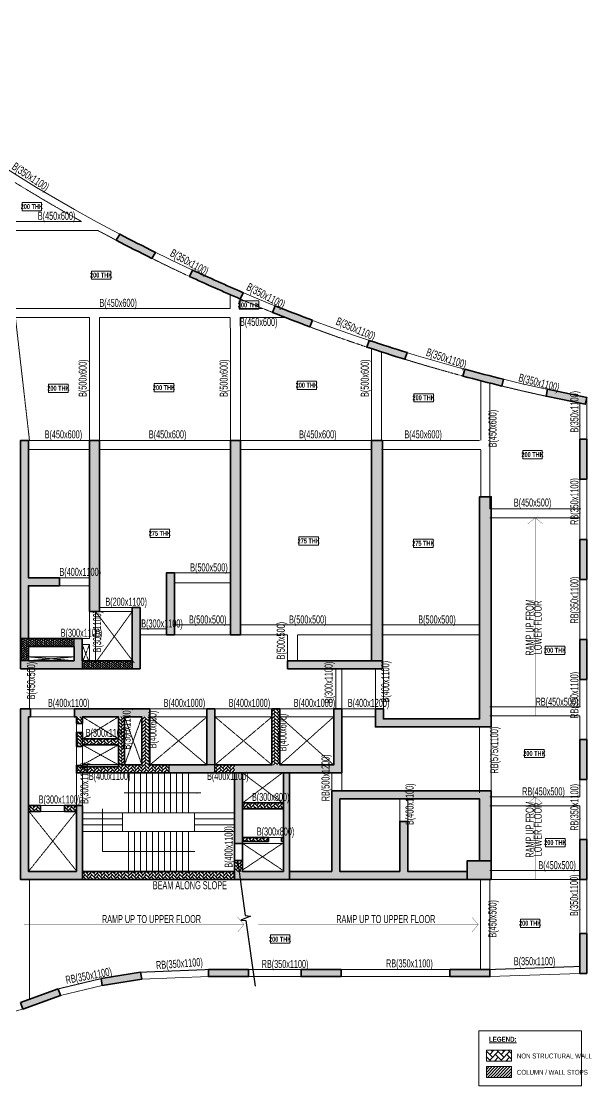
# Model space of a CAD drawing. Header units: millimetres. Extents: x 106 to 347755, y -33 to 65132.
# Drawn here: x 38710 to 66970, y 7114 to 60293 of the extents above; entities that cross this region are included whole.
import ezdxf

# ---------------------------------------------------------------- set-up
doc = ezdxf.new("R2010")
doc.units = ezdxf.units.MM
doc.linetypes.add('HIDDEN', pattern=[0.375, 0.25, -0.125])
for name, color, linetype, lineweight in [('A-ANNO-DIMS', 8, 'Continuous', 15), ('A-DETL-MISC', 35, 'Continuous', 15), ('A-FLOR-IDEN', 11, 'Continuous', 9), ('A-HIDD-ABVE', 8, 'HIDDEN', 20), ('G-ANNO-TEXT', 231, 'Continuous', 9), ('S-BEAM', 7, 'Continuous', 18), ('S-BEAM-IDEN', 2, 'Continuous', 9), ('S-COL HATCH', 9, 'Continuous', 0), ('S-COLS', 5, 'Continuous', 35)]:
    doc.layers.add(name, color=color, linetype=linetype, lineweight=lineweight)
doc.layers.add('changes', color=7, linetype='Continuous')
doc.layers.add('SUNK SLAB', color=8, linetype='Continuous')
doc.styles.add('Dim.s & Anno.(Misc.)', font='ARIALN.TTF')
doc.styles.add('Swis721 LtCn BT', font='swisscl.ttf', dxfattribs={"width": 0.9, "height": 233.355162})
doc.styles.add('Swis721 LtCn BT_2', font='swisscl.ttf', dxfattribs={"height": 244.992296})
doc.styles.add('Swis721 LtCn BT_B', font='', dxfattribs={"width": 0.9, "height": 246.918336})
doc.styles.get('Swis721 LtCn BT_B').set_extended_font_data('Swis721 LtCn BT', bold=True)
doc.dimstyles.new('A-GFC-100', dxfattribs={"dimscale": 100, "dimtxt": 1.75, "dimasz": 1.5, "dimexe": 1.5, "dimexo": 0, "dimgap": 1, "dimtad": 1, "dimdsep": 46, "dimtxsty": 'Dim.s & Anno.(Misc.)', "dimblk": 'ARCHTICK', "dimcen": 0, "dimdle": 1.5, "dimclrd": 256, "dimclre": 8, "dimclrt": 6, "dimazin": 2, "dimtfac": 1, "dimtix": 1, "dimtmove": 2, "dimatfit": 3, "dimfxl": 1, "dimtolj": 1, "dimlwd": -1, "dimlwe": 9, "dimarcsym": 0})
pattern_1 = [(45, (-31794446.85, 20735559.75), (0, 169.7056275), [360, -120]), (135, (-31794362, 20735644.6), (1e-14, 169.7056275), [360, -120])]

# ---------------------------------------------------------------- blocks, each defined once
blk = doc.blocks.new('*U10')
blk.add_lwpolyline([(-28.23, 0), (-1.25, 0), (-0.62, 2.5), (0.62, -2.5), (1.25, 0), (34.3, 0)])
blk = doc.blocks.new('_ARCHTICK')
at = {"color": 0, "linetype": 'ByBlock', "const_width": 0.15}
blk.add_lwpolyline([(-0.5, -0.5), (0.5, 0.5)], dxfattribs=at)
blk = doc.blocks.new('A$Cb7cd9481')
at = {"layer": 'S-COL HATCH', "transparency": 33554687}
h = blk.add_hatch(color=256, dxfattribs=at)
h.dxf.hatch_style = 1
h.paths.add_polyline_path([(28420, 25306), (28602, 25607, -0.00603), (26815, 26517), (26634, 26217, 0.006005)])
h = blk.add_hatch(color=256, dxfattribs=at)
h.dxf.hatch_style = 1
h.paths.add_polyline_path([(30445, 24722), (30297, 24405, 0.004309), (32837, 23274), (32985, 23591, -0.004327)])
h = blk.add_hatch(color=256, dxfattribs=at)
h.dxf.hatch_style = 1
h.paths.add_polyline_path([(36311, 21885), (36443, 22213, -0.006015), (34578, 22935), (34446, 22609, 0.00603)])
h = blk.add_hatch(color=256, dxfattribs=at)
h.dxf.hatch_style = 1
h.paths.add_polyline_path([(41071, 20263), (41183, 20599, -0.006015), (39279, 21210), (39167, 20874, 0.00603)])
h = blk.add_hatch(color=256, dxfattribs=at)
h.dxf.hatch_style = 1
h.paths.add_polyline_path([(45907, 18929), (46003, 19269, -0.006016), (44065, 19767), (43970, 19427, 0.006031)])
h = blk.add_hatch(color=256, dxfattribs=at)
h.dxf.hatch_style = 1
h.paths.add_polyline_path([(48195, 18764), (48125, 18421), (50085, 18021), (50155, 18363)])
h = blk.add_hatch(color=256, dxfattribs=at)
h.dxf.hatch_style = 1
h.paths.add_polyline_path([(50155, 16269), (49805, 16269), (49805, 14269), (50155, 14269)])
h = blk.add_hatch(color=256, dxfattribs=at)
h.dxf.hatch_style = 1
h.paths.add_polyline_path([(49805, 9269), (50155, 9269), (50155, 11269), (49805, 11269)])
h = blk.add_hatch(color=256, dxfattribs=at)
h.dxf.hatch_style = 1
h.paths.add_polyline_path([(50155, 6269), (49805, 6269), (49805, 4269), (50155, 4269)])
h = blk.add_hatch(color=256, dxfattribs=at)
h.dxf.hatch_style = 1
h.paths.add_polyline_path([(50155, 1269), (49805, 1269), (49805, -731), (50155, -731)])
h = blk.add_hatch(color=256, dxfattribs=at)
h.dxf.hatch_style = 1
h.paths.add_polyline_path([(49805, -5724), (50155, -5724), (50155, -3724), (49805, -3724)])
h = blk.add_hatch(color=256, dxfattribs=at)
h.dxf.hatch_style = 1
h.paths.add_polyline_path([(49805, -10421), (50155, -10421), (50155, -8421), (49805, -8421)])
h = blk.add_hatch(color=256, dxfattribs=at)
h.dxf.hatch_style = 1
h.paths.add_polyline_path([(25886, -10678), (25942, -11024), (27916, -10706), (27860, -10360)])
h = blk.add_hatch(color=256, dxfattribs=at)
h.dxf.hatch_style = 1
h.paths.add_polyline_path([(31255, -10224), (31255, -10574), (33255, -10574), (33255, -10224)])
h = blk.add_hatch(color=256, dxfattribs=at)
h.dxf.hatch_style = 1
h.paths.add_polyline_path([(35880, -10224), (35880, -10574), (37880, -10574), (37880, -10224)])
h = blk.add_hatch(color=256, dxfattribs=at)
h.dxf.hatch_style = 1
h.paths.add_polyline_path([(43315, -10224), (43315, -10574), (45315, -10574), (45315, -10224)])
h = blk.add_hatch(color=256, dxfattribs=at)
h.dxf.hatch_style = 1
h.paths.add_polyline_path([(23855, -11522), (23735, -11193), (21855, -11874), (21974, -12203)])
at = {"layer": 'S-COLS', "elevation": 0}
for points in [[(26634, 26217, 0.006005), (28420, 25306), (28602, 25607, -0.00603), (26815, 26517), (26634, 26217)], [(30297, 24405), (30445, 24722, 0.004327), (32985, 23591), (32837, 23274, -0.004309), (30297, 24405)], [(36443, 22213, -0.006015), (34578, 22935), (34446, 22609, 0.00603), (36311, 21885), (36443, 22213)], [(39167, 20874, 0.00603), (41071, 20263), (41183, 20599, -0.006015), (39279, 21210), (39167, 20874)], [(46003, 19269, -0.006016), (44065, 19767), (43970, 19427, 0.006031), (45907, 18929), (46003, 19269)]]:
    blk.add_lwpolyline(points, format="xyb", dxfattribs=at)
for points in [[(48195, 18764), (50155, 18363), (50085, 18021), (48125, 18421), (48195, 18764)], [(25886, -10678), (25942, -11024), (27916, -10706), (27860, -10360), (25886, -10678)], [(21855, -11874), (21974, -12203), (23855, -11522), (23735, -11193), (21855, -11874)]]:
    blk.add_lwpolyline(points, dxfattribs=at)
for points in [[(49805, 16269), (50155, 16269), (50155, 14269), (49805, 14269)], [(49805, 11269), (50155, 11269), (50155, 9269), (49805, 9269)], [(49805, 6269), (50155, 6269), (50155, 4269), (49805, 4269)], [(49805, 1269), (50155, 1269), (50155, -731), (49805, -731)], [(49805, -3724), (50155, -3724), (50155, -5724), (49805, -5724)], [(49805, -8421), (50155, -8421), (50155, -10421), (49805, -10421)], [(31255, -10224), (33255, -10224), (33255, -10574), (31255, -10574)], [(35880, -10224), (37880, -10224), (37880, -10574), (35880, -10574)], [(43315, -10224), (45315, -10224), (45315, -10574), (43315, -10574)]]:
    blk.add_lwpolyline(points, close=True, dxfattribs=at)
blk = doc.blocks.new('A$C0921b736')
at = {"layer": 'S-COL HATCH', "transparency": 33554687}
h = blk.add_hatch(color=256, dxfattribs=at)
h.dxf.hatch_style = 1
h.paths.add_polyline_path([(29725, 12785), (30125, 12785), (30125, 15425), (31675, 15425), (31675, 15825), (30125, 15825), (30125, 22675), (29725, 22675)])
h = blk.add_hatch(color=256, dxfattribs=at)
h.dxf.hatch_style = 1
h.paths.add_polyline_path([(33675, 14135), (33175, 14135), (33175, 22675), (33675, 22675)])
h = blk.add_hatch(color=256, dxfattribs=at)
h.dxf.hatch_style = 1
h.paths.add_polyline_path([(40725, 12975), (40225, 12975), (40225, 22675), (40725, 22675)])
h = blk.add_hatch(color=256, dxfattribs=at)
h.dxf.hatch_style = 1
h.paths.add_polyline_path([(43075, 11675), (43075, 11275), (47825, 11275), (47825, 11675)])
h.paths.add_polyline_path([(47825, 22675), (47275, 22675), (47275, 11675), (47825, 11675)])
h = blk.add_hatch(color=256, dxfattribs=at)
h.dxf.hatch_style = 1
h.paths.add_polyline_path([(53250, 8375), (53250, 19875), (52675, 19875), (52675, 8775), (47865, 8775), (47865, 9275), (47465, 9275), (47465, 8375)])
h = blk.add_hatch(color=256, dxfattribs=at)
h.dxf.hatch_style = 1
h.paths.add_polyline_path([(37425, 16075), (37025, 16075), (37025, 12975), (37425, 12975)])
h = blk.add_hatch(color=256, dxfattribs=at)
h.dxf.hatch_style = 1
h.paths.add_polyline_path([(35305, 11675), (35305, 11275), (35705, 11275), (35705, 14335), (35305, 14335)])
h = blk.add_hatch(color=256, dxfattribs=at)
h.dxf.hatch_style = 1
h.paths.add_polyline_path([(32805, 11275), (32805, 11675), (32805, 12785), (32405, 12785), (32405, 12385), (32405, 11675), (30125, 11675), (29725, 11675), (29725, 11275)])
at = {"layer": 'S-COL HATCH'}
h = blk.add_hatch(dxfattribs=at)
h.set_pattern_fill('AR-HBONE', color=256, scale=20)
h.set_pattern_definition([(45, (-31794446.854, 20735559.75), (0, 113.13708499), [240, -80]), (135, (-31794390.286, 20735616.32), (9e-15, 113.13708499), [240, -80])])
h.paths.add_polyline_path([(30125, 12385), (30125, 11692), (30125, 11692), (30125, 11675), (29725, 11675), (29725, 12785), (32405, 12785), (32405, 12485), (32405, 12385)])
h = blk.add_hatch(dxfattribs=at)
h.set_pattern_fill('AR-HBONE', color=256, scale=20)
h.set_pattern_definition([(45, (-31966103.18, 21022167.41), (0, 113.13708499), [240, -80]), (135, (-31966046.61, 21022223.98), (9e-15, 113.13708499), [240, -80])])
h.paths.add_polyline_path([(35305, 11275), (35305, 11675), (32805, 11675), (32805, 11275)])
at = {"layer": 'S-COL HATCH', "transparency": 33554687}
h = blk.add_hatch(color=256, dxfattribs=at)
h.dxf.hatch_style = 1
h.paths.add_polyline_path([(32525, 4450), (32825, 4450), (32825, 1150), (32825, 750), (30125, 750), (29725, 750), (29725, 1150), (29725, 1150), (29725, 9275), (30225, 9275), (30225, 8875), (30125, 8875), (30125, 1150), (30125, 1150), (32525, 1150), (32525, 1150)])
h = blk.add_hatch(color=256, dxfattribs=at)
h.dxf.hatch_style = 1
h.paths.add_polyline_path([(36195, 9275), (32425, 9275), (32425, 8875), (36195, 8875)])
h = blk.add_hatch(color=256, dxfattribs=at)
h.dxf.hatch_style = 1
h.paths.add_polyline_path([(39445, 9275), (39045, 9275), (39045, 6475), (39445, 6475)])
h = blk.add_hatch(color=256, dxfattribs=at)
h.dxf.hatch_style = 1
h.paths.add_polyline_path([(40425, 6075), (40425, 6475), (45379, 6475), (45379, 9275), (45779, 9275), (45779, 6075)])
at = {"layer": 'S-COL HATCH'}
h = blk.add_hatch(dxfattribs=at)
h.set_pattern_fill('AR-HBONE', color=256, scale=30)
h.set_pattern_definition(pattern_1)
h.paths.add_polyline_path([(42695, 6475), (42295, 6475), (42295, 9275), (42695, 9275)])
h = blk.add_hatch(dxfattribs=at)
h.set_pattern_fill('AR-HBONE', color=256, scale=30)
h.set_pattern_definition(pattern_1)
h.paths.add_polyline_path([(34925, 8875), (34625, 8875), (34625, 7775), (32825, 7775), (32825, 8100), (32525, 8100), (32525, 7398), (32825, 7398), (32825, 7475), (34625, 7475), (34625, 6375), (32825, 6375), (32825, 6453), (32525, 6453), (32525, 6075), (37145, 6075), (37145, 6475), (34925, 6475)])
h = blk.add_hatch(dxfattribs=at)
h.set_pattern_fill('AR-HBONE', color=256, scale=30)
h.set_pattern_definition(pattern_1)
h.paths.add_polyline_path([(32825, 8875), (32525, 8875), (32525, 8550), (32825, 8550)])
h = blk.add_hatch(dxfattribs=at)
h.set_pattern_fill('AR-HBONE', color=256, scale=30)
h.set_pattern_definition(pattern_1)
h.paths.add_polyline_path([(36195, 6475), (35795, 6475), (35795, 8875), (36195, 8875)])
at = {"layer": 'S-COL HATCH', "transparency": 33554687}
h = blk.add_hatch(color=256, dxfattribs=at)
h.dxf.hatch_style = 1
h.paths.add_polyline_path([(39445, 6475), (37145, 6475), (37145, 6075), (39445, 6075)])
at = {"layer": 'S-COL HATCH'}
h = blk.add_hatch(dxfattribs=at)
h.set_pattern_fill('AR-HBONE', color=256, scale=30)
h.set_pattern_definition(pattern_1)
h.paths.add_polyline_path([(39445, 6475), (40425, 6475), (40425, 6075), (39445, 6075)])
at = {"layer": 'S-COL HATCH', "transparency": 33554687}
h = blk.add_hatch(color=256, dxfattribs=at)
h.dxf.hatch_style = 1
h.paths.add_polyline_path([(40425, 6075), (40825, 6075), (40825, 6075), (40825, 4575), (40825, 4575), (40825, 4275), (40825, 2550), (40425, 2550)])
h = blk.add_hatch(color=256, dxfattribs=at)
h.dxf.hatch_style = 1
h.paths.add_polyline_path([(42865, 6075), (43165, 6075), (43165, 750), (42865, 750), (40425, 750), (40425, 1150), (42865, 1150), (42865, 2850), (42865, 2850), (42865, 2850)])
h = blk.add_hatch(color=256, dxfattribs=at)
h.dxf.hatch_style = 1
h.paths.add_polyline_path([(52675, 4775), (52675, 1675), (53250, 1675), (53250, 5175), (45279, 5175), (45279, 1150), (43165, 1150), (43165, 750), (52050, 750), (52050, 1150), (49079, 1150), (49079, 3648), (48679, 3648), (48679, 1150), (45679, 1150), (45679, 4775)])
at = {"layer": 'S-COL HATCH'}
h = blk.add_hatch(dxfattribs=at)
h.set_pattern_fill('AR-HBONE', color=256, scale=30)
h.set_pattern_definition([(45, (-31794446.85, 20683630.75), (0, 169.7056275), [360, -120]), (135, (-31794362, 20683715.6), (1e-14, 169.7056275), [360, -120])])
h.paths.add_polyline_path([(32525, 4150), (32525, 4450), (31925, 4450), (31925, 4150)])
h.paths.add_polyline_path([(30725, 4150), (30725, 4450), (30125, 4450), (30125, 4150)])
h = blk.add_hatch(dxfattribs=at)
h.set_pattern_fill('AR-HBONE', color=256, scale=30)
h.set_pattern_definition(pattern_1)
h.paths.add_polyline_path([(40825, 4275), (42865, 4275), (42865, 4575), (40825, 4575)])
h = blk.add_hatch(dxfattribs=at)
h.set_pattern_fill('AR-HBONE', color=256, scale=30)
h.set_pattern_definition(pattern_1)
h.paths.add_polyline_path([(42115, 2850), (42115, 2650), (40825, 2650), (40825, 2850)])
h = blk.add_hatch(dxfattribs=at)
h.set_pattern_fill('AR-HBONE', color=256, scale=30)
h.set_pattern_definition(pattern_1)
h.paths.add_polyline_path([(42765, 2850), (42865, 2850), (42865, 2650), (42765, 2650)])
h = blk.add_hatch(dxfattribs=at)
h.set_pattern_fill('AR-HBONE', color=256, scale=30)
h.set_pattern_definition(pattern_1)
h.paths.add_polyline_path([(40425, 1700), (40825, 1700), (40825, 1150), (40425, 1150)])
at = {"layer": 'S-COL HATCH', "transparency": 33554687}
h = blk.add_hatch(color=256, dxfattribs=at)
h.dxf.hatch_style = 1
h.paths.add_polyline_path([(53250, 1675), (53250, 750), (52050, 750), (52050, 1675)])
at = {"layer": 'S-COL HATCH'}
h = blk.add_hatch(dxfattribs=at)
h.set_pattern_fill('AR-HBONE', color=256, scale=30)
h.set_pattern_definition(pattern_1)
h.paths.add_polyline_path([(40425, 1150), (32825, 1150), (32825, 750), (40425, 750)])
at = {"layer": 'changes'}
for p, q in [((30125, 12785), (29725, 12785)), ((32405, 12385), (32405, 12785)), ((30125, 11675), (29725, 11675)), ((32805, 11675), (32805, 11275)), ((35305, 11675), (35305, 11275))]:
    blk.add_line(p, q, dxfattribs=at)
blk.add_lwpolyline([(39445, 6475), (37145, 6475), (37145, 6075), (39445, 6075)], close=True, dxfattribs=at)
at = {"layer": 'S-COLS'}
for p, q in [((32525, 4450), (32525, 1150)), ((32825, 4450), (32825, 1150)), ((40825, 2550), (40425, 2550)), ((40825, 1700), (40425, 1700)), ((32825, 1150), (32825, 750))]:
    blk.add_line(p, q, dxfattribs=at)
for points in [[(29725, 11275), (29725, 22675), (30125, 22675), (30125, 15825), (31675, 15825), (31675, 15425), (30125, 15425), (30125, 12785), (32805, 12785), (32805, 11675), (35305, 11675), (35305, 14335), (35705, 14335), (35705, 11275), (29725, 11275)], [(47825, 11675), (47825, 22675), (47275, 22675), (47275, 11675), (47825, 11675)], [(29725, 1150), (29725, 9275), (30225, 9275), (30225, 8875), (30125, 8875), (30125, 1150), (32525, 1150)], [(36195, 9275), (32425, 9275), (32425, 8875), (32525, 8875), (32525, 8550), (32825, 8550), (32825, 8875), (33725, 8875), (34625, 8875), (34625, 7775), (32825, 7775), (32825, 8100), (32525, 8100), (32525, 7398), (32825, 7398), (32825, 7475), (34625, 7475), (34625, 6375), (33725, 6375), (32825, 6375), (32825, 6453), (32525, 6453), (32525, 6075), (34625, 6075), (34625, 6075), (45779, 6075), (45779, 9275), (45379, 9275), (45379, 6475), (42695, 6475), (42695, 9275)], [(39045, 9275), (39045, 6475), (36195, 6475), (36195, 9275)], [(39445, 9275), (39045, 9275)], [(42295, 9275), (42295, 6475), (39445, 6475), (39445, 9275)], [(42695, 9275), (42295, 9275)], [(40825, 750), (40425, 750), (40425, 6075)], [(40825, 6075), (40825, 1150)], [(43165, 6075), (43165, 750), (42865, 750)], [(42865, 1150), (42865, 6075)], [(43165, 1150), (45279, 1150), (45279, 5175), (53250, 5175)], [(53250, 5175), (53250, 1675), (52675, 1675), (52675, 4775), (45679, 4775), (45679, 1150), (48679, 1150), (48679, 3648), (49079, 3648), (49079, 1150), (52050, 1150), (52050, 750), (43165, 750)], [(30125, 4150), (30725, 4150), (30725, 4450), (30125, 4450)], [(32525, 4150), (31925, 4150), (31925, 4450), (32825, 4450)], [(40825, 2850), (42115, 2850)], [(42115, 2850), (42115, 2650)], [(42765, 2650), (42765, 2850)], [(42765, 2850), (42865, 2850)], [(42115, 2650), (40825, 2650)], [(42865, 2650), (42765, 2650)], [(30125, 750), (30125, 750), (29725, 750), (29725, 1150)], [(32825, 1150), (40425, 1150), (40425, 750), (30125, 750)], [(40825, 1150), (42865, 1150)], [(42865, 750), (40825, 750)]]:
    blk.add_lwpolyline(points, dxfattribs=at)
for points in [[(33675, 14135), (33175, 14135), (33175, 22675), (33675, 22675)], [(53250, 8375), (47465, 8375), (47465, 9275), (47865, 9275), (47865, 8775), (52675, 8775), (52675, 19875), (53250, 19875)], [(30125, 12385), (32405, 12385), (32405, 11675), (30125, 11675)], [(35795, 6475), (34925, 6475), (34925, 8875), (35795, 8875)], [(40825, 4575), (42865, 4575), (42865, 4275), (40825, 4275)]]:
    blk.add_lwpolyline(points, close=True, dxfattribs=at)
at = {"layer": 'S-COLS', "elevation": 0}
for points in [[(40725, 12975), (40225, 12975), (40225, 22675), (40725, 22675)], [(37425, 16075), (37025, 16075), (37025, 12975), (37425, 12975)], [(43075, 11675), (47825, 11675), (47825, 11275), (43075, 11275)], [(53250, 750), (52050, 750), (52050, 1675), (53250, 1675)]]:
    blk.add_lwpolyline(points, close=True, dxfattribs=at)
blk = doc.blocks.new('A$C40398dd4')
at = {"layer": 'A-ANNO-DIMS', "ltscale": 500, "elevation": 0}
blk.add_lwpolyline([(5810, 1000), (6600, 1000), (6600, 1565)], dxfattribs=at)
at = {"layer": 'A-DETL-MISC'}
for p, q in [((2300, 4925), (2300, 2925)), ((2600, 4925), (2600, 2925)), ((2900, 4925), (2900, 2925)), ((3200, 4925), (3200, 2925)), ((3500, 4925), (3500, 2925)), ((3800, 4925), (3800, 2925)), ((4100, 4925), (4100, 2925)), ((4400, 4925), (4400, 2925)), ((4700, 4925), (4700, 2925)), ((5000, 4925), (5000, 2925)), ((5300, 4925), (5300, 2925)), ((2300, 0), (2300, 2000)), ((2600, 0), (2600, 2000)), ((2900, 0), (2900, 2000)), ((3200, 0), (3200, 2000)), ((3500, 0), (3500, 2000)), ((3800, 0), (3800, 2000)), ((4100, 0), (4100, 2000)), ((4400, 0), (4400, 2000)), ((4700, 0), (4700, 2000)), ((5000, 0), (5000, 2000)), ((5300, 0), (5300, 2000))]:
    blk.add_line(p, q, dxfattribs=at)
for points in [[(2000, 2925), (0, 2925)], [(5600, 2925), (7600, 2925)], [(2000, 2625), (0, 2625)], [(2000, 2325), (0, 2325)], [(5600, 2625), (7600, 2625)], [(5600, 2325), (7600, 2325)]]:
    blk.add_lwpolyline(points, dxfattribs=at)
blk.add_lwpolyline([(5600, 2925), (5600, 2000), (2000, 2000), (2000, 2925)], close=True, dxfattribs=at)
at = {"layer": 'A-DETL-MISC', "elevation": 0}
for points in [[(2000, 2000), (0, 2000)], [(5600, 2000), (7600, 2000)]]:
    blk.add_lwpolyline(points, dxfattribs=at)
at = {"layer": 'A-ANNO-DIMS', "ltscale": 500}
for points in [[(1688, 3925), (5510, 3925)], [(6600, 1565), (6600, 3126)], [(1988, 1000), (5810, 1000)]]:
    blk.add_leader(points, dimstyle='A-GFC-100', override={"dimasz": 2, "dimtad": 0, "dimfxl": 0.18, "dimarcsym": 1}, dxfattribs=at)

msp = doc.modelspace()

# ---------------------------------------------------------------- hatches: boundary and pattern name
at = {"layer": 'SUNK SLAB'}
h = msp.add_hatch(dxfattribs=at)
h.set_pattern_fill('AR-HBONE', color=8, scale=50, style=0)
h.set_pattern_definition([(45, (-31296646.4, 20972410.46), (0, 282.8427125), [600, -200]), (135, (-31296504.97, 20972551.88), (2e-14, 282.8427125), [600, -200])])
h.paths.add_polyline_path([(63203.8, 8881.9), (63203.8, 8340.6), (61954.2, 8340.6), (61954.2, 8881.9)], flags=0)
h = msp.add_hatch(dxfattribs=at)
h.set_pattern_fill('ANSI31', color=8, scale=850, style=0)
h.set_pattern_definition([(45, (-31296646.39, 20973078.96), (-75.1300955, 75.1300955), [])])
h.paths.add_polyline_path([(63203.8, 8065.5), (63203.8, 7524.3), (61954.2, 7524.3), (61954.2, 8065.5)], flags=0)

# ---------------------------------------------------------------- linework, layer by layer
at = {"layer": 'A-FLOR-IDEN', "color": 8, "elevation": 0, "flags": 128}
for points in [[(39727.3, 51238.6), (39727.3, 50826.8), (38749.8, 50826.8), (38749.8, 51238.6)], [(39727.3, 51238.6), (39727.3, 50826.8), (38749.8, 50826.8), (38749.8, 51238.6)], [(50577.7, 46321.1), (50577.7, 45909.2), (49600.2, 45909.2), (49600.2, 46321.1)], [(50577.7, 46321.1), (50577.7, 45909.2), (49600.2, 45909.2), (49600.2, 46321.1)], [(53565.7, 34531.9), (53565.7, 34120.1), (52588.2, 34120.1), (52588.2, 34531.9)], [(65875.4, 29073.5), (65875.4, 28661.7), (64897.9, 28661.7), (64897.9, 29073.5)], [(64844.9, 23918.6), (64844.9, 23506.8), (63867.4, 23506.8), (63867.4, 23918.6)], [(65887.9, 19466.6), (65887.9, 19054.8), (64910.4, 19054.8), (64910.4, 19466.6)], [(64632.1, 15436.2), (64632.1, 15024.4), (63654.6, 15024.4), (63654.6, 15436.2)], [(52135.2, 14654.6), (52135.2, 14242.8), (51157.7, 14242.8), (51157.7, 14654.6)]]:
    msp.add_lwpolyline(points, close=True, dxfattribs=at)
at = {"layer": 'A-FLOR-IDEN', "color": 8, "flags": 128}
for points in [[(43189.3, 47815.1), (43189.3, 47403.3), (42211.8, 47403.3), (42211.8, 47815.1)], [(43189.3, 47815.1), (43189.3, 47403.3), (42211.8, 47403.3), (42211.8, 47815.1)], [(41055.8, 42163.6), (41055.8, 41751.8), (40078.3, 41751.8), (40078.3, 42163.6)], [(41055.8, 42163.6), (41055.8, 41751.8), (40078.3, 41751.8), (40078.3, 42163.6)], [(46331.8, 42194.6), (46331.8, 41782.8), (45354.3, 41782.8), (45354.3, 42194.6)], [(46331.8, 42194.6), (46331.8, 41782.8), (45354.3, 41782.8), (45354.3, 42194.6)], [(53469.3, 42316.1), (53469.3, 41904.3), (52491.8, 41904.3), (52491.8, 42316.1)], [(53469.3, 42316.1), (53469.3, 41904.3), (52491.8, 41904.3), (52491.8, 42316.1)], [(59308.3, 41687.6), (59308.3, 41275.8), (58330.8, 41275.8), (58330.8, 41687.6)], [(59308.3, 41687.6), (59308.3, 41275.8), (58330.8, 41275.8), (58330.8, 41687.6)], [(64751.3, 38845.1), (64751.3, 38433.3), (63773.8, 38433.3), (63773.8, 38845.1)], [(64751.3, 38845.1), (64751.3, 38433.3), (63773.8, 38433.3), (63773.8, 38845.1)], [(46124.7, 34911.3), (46124.7, 34499.5), (45147.2, 34499.5), (45147.2, 34911.3)], [(59293.9, 34414.9), (59293.9, 34003.1), (58316.4, 34003.1), (58316.4, 34414.9)]]:
    msp.add_lwpolyline(points, close=True, dxfattribs=at)
at = {"layer": 'A-HIDD-ABVE', "linetype": 'HIDDEN'}
for p, q in [((44249.3, 30802.3), (42419.3, 28242.3)), ((44349.3, 28242.3), (42419.3, 30802.3)), ((42119.3, 29152.3), (41749.3, 28242.3)), ((42119.3, 28242.3), (41749.3, 29152.3)), ((41349.3, 28542.5), (39069.3, 28342.3)), ((41349.3, 28342.3), (39069.3, 28542.5)), ((43569.3, 25542.3), (41769.3, 24442.3)), ((43569.3, 24442.3), (41769.3, 25542.3)), ((44739.3, 25542.3), (43869.3, 23142.3)), ((44739.3, 23142.3), (43869.3, 25542.3)), ((47989.3, 25542.3), (45139.3, 23142.3)), ((47989.3, 23142.3), (45159.3, 25542.3)), ((51239.3, 25542.3), (48389.3, 23142.3)), ((51239.3, 23142.3), (48389.3, 25542.3)), ((54323.7, 25542.3), (51639.3, 23142.3)), ((54323.7, 23142.3), (51639.3, 25542.3)), ((43569.3, 23142.3), (41769.3, 24142.3)), ((43569.3, 24142.3), (41769.3, 23142.3)), ((49769.3, 22742.3), (51759.3, 21242.3)), ((49769.3, 21242.3), (51759.3, 22742.3)), ((41469.3, 20817.1), (39069.3, 17817.1)), ((39093.4, 20817.1), (41493.4, 17817.1)), ((49769.3, 19217.1), (51759.3, 17891.9)), ((49769.3, 17891.9), (51759.3, 19217.1))]:
    msp.add_line(p, q, dxfattribs=at)
at = {"layer": 'changes'}
msp.add_line((43869.3, 23142.3), (41769.3, 23142.3), dxfattribs=at)
at = {"layer": 'G-ANNO-TEXT', "color": 7, "elevation": 0}
for points in [[(61585.6, 9854.1), (66704.3, 9854.1), (66704.3, 7113.9), (61585.6, 7113.9)], [(63203.8, 8881.9), (63203.8, 8340.6), (61954.2, 8340.6), (61954.2, 8881.9)], [(63203.8, 8065.5), (63203.8, 7524.3), (61954.2, 7524.3), (61954.2, 8065.5)]]:
    msp.add_lwpolyline(points, close=True, dxfattribs=at)
at = {"layer": 'S-BEAM', "linetype": 'HIDDEN'}
for p, q in [((38390.2, 50292.3), (41720.8, 50292.3)), ((38390.2, 49842.3), (42542.1, 49842.3)), ((49156, 45942.3, 0), (49154.7, 46629.9, 0)), ((49656, 45942.3, 0), (49655.1, 46415, 0)), ((38390.2, 45942.3), (49156, 45942.3)), ((49656, 45942.3), (50788.7, 45942.3)), ((39117.7, 39370.7), (38416.8, 45493.5, 0)), ((42111.7, 45492.3), (38416.9, 45492.3)), ((42119.3, 39342.3), (42111.7, 45492.3)), ((42611.9, 45492.3), (49156.9, 45492.3)), ((42619.3, 39342.3), (42611.9, 45492.3)), ((49169.3, 39342.3, 0), (49156.9, 45492.3, 0)), ((49656.9, 45492.3), (51913.2, 45492.3)), ((49669.3, 39342.3, 0), (49656.9, 45492.3, 0)), ((56219.3, 39342.3), (56210.1, 43940.7)), ((56719.3, 39342.3), (56710.4, 43776.8)), ((61669.4, 39342.3), (61669.4, 42335.7)), ((62119.4, 35942.3), (62119.4, 42221.1)), ((42119.3, 39342.3), (39069.3, 39342.3)), ((42119.3, 38892.3), (39069.3, 38892.3)), ((42619.3, 39342.3), (49169.3, 39342.3, 0)), ((42619.3, 38892.3), (49169.3, 38892.3)), ((56219.3, 39342.3), (49669.3, 39342.3, 0)), ((56219.3, 38892.3), (49669.3, 38892.3)), ((61619.3, 39342.3), (56719.3, 39342.3)), ((61669.4, 38892.3), (56719.3, 38892.3)), ((61669.4, 36542.3), (61669.4, 38892.3)), ((66673.7, 35942.3), (62119.4, 35942.3)), ((40619.3, 32492.3), (42119.3, 32492.3)), ((46369.3, 32742.3, 0), (49169.3, 32742.3, 0)), ((40619.3, 32092.3), (42119.3, 32092.3)), ((46369.3, 32242.3, 0), (49169.3, 32242.3, 0)), ((44249.3, 31002.3), (42619.3, 31002.3)), ((42119.3, 30802.3), (42119.3, 29452.3)), ((45969.3, 29942.3), (44649.3, 29942.3)), ((49169.3, 30142.3, 0), (46319.3, 30142.3, 0)), ((56219.3, 30142.3), (49669.3, 30142.3)), ((56719.3, 30142.3), (61619.3, 30142.3)), ((42119.3, 29452.3), (41749.3, 29452.3)), ((45969.3, 29642.3), (44649.3, 29642.3)), ((52019.3, 29642.3), (46369.3, 29642.3)), ((52019.3, 28342.3, 0), (52019.3, 29642.3, 0)), ((56219.3, 29642.3), (52519.3, 29642.3)), ((52519.3, 28342.3, 0), (52519.3, 29642.3, 0)), ((56719.3, 29642.3), (61619.3, 29642.3)), ((39119.3, 27942.3), (39119.3, 25942.3)), ((54423.7, 25942.3), (54423.7, 27942.3, 0)), ((54723.7, 25942.3), (54723.7, 27942.3, 0)), ((56419.3, 27942.3), (56419.3, 25942.3)), ((56819.3, 27942.3, 0), (56809.3, 25942.3)), ((41369.3, 25942.3), (39169.3, 25942.3)), ((41369.3, 25542.3), (39169.3, 25542.3)), ((41469.3, 23119.8), (41469.3, 25542.3)), ((47989.3, 25942.3), (45139.3, 25942.3)), ((51239.3, 25942.3), (48389.3, 25942.3)), ((54323.7, 25942.3), (51639.3, 25942.3)), ((56419.3, 25942.3), (54723.7, 25942.3)), ((56419.3, 25542.3), (54723.7, 25542.3)), ((62133.7, 25592.3), (66619.7, 25592.3)), ((61619.3, 21742.3), (61619.3, 25042.3)), ((41469.3, 21117.1), (41469.3, 22742.3)), ((41769.3, 21117.1), (41769.3, 22742.3)), ((54723.7, 22742.3), (54723.7, 21842.3)), ((57623.6, 20314.9), (57623.6, 21442.3)), ((58023.7, 20314.9), (58023.7, 21442.3)), ((62119.3, 21542.3), (66619.7, 21542.3)), ((40869.3, 21117.1), (39669.3, 21117.1)), ((51659.3, 19517.1), (51009.3, 19517.1)), ((39119.3, 17417.1), (39119.3, 11431)), ((61669.3, 17417.1), (61669.3, 12922.8)), ((62119.3, 17417.1), (66633.7, 17417.1)), ((62119.3, 17417.1), (62119.3, 12936.1)), ((44696.3, 12784.3, 0), (48062.7, 12918.1, 0)), ((50069.6, 12918.3, 0), (52694.7, 12918.3, 0)), ((60129.7, 12918.3, 0), (54694.7, 12918.3, 0)), ((62117.7, 12918.1), (66607.8, 13071.3, 0)), ((40588.2, 11960.5, 0), (42675.3, 12459, 0)), ((39119.3, 11058.8), (39119.3, 11054.2))]:
    msp.add_line(p, q, dxfattribs=at)
at = {"layer": 'S-BEAM'}
for p, q in [((66633.7, 35492.3), (62119.3, 35492.3)), ((42419.3, 30802.3), (42419.3, 28242.3)), ((44249.3, 30802.3), (42619.3, 30802.3)), ((42119.3, 29152.3), (41749.3, 29152.3)), ((42119.3, 29152.3), (42119.3, 28242.3)), ((41769.3, 23119.8), (41769.3, 25542.3)), ((47989.3, 25542.3), (45139.3, 25542.3)), ((51239.3, 25542.3), (48389.3, 25542.3)), ((54323.7, 25542.3), (51639.3, 25542.3)), ((62133.7, 26042.3), (66619.7, 26042.3)), ((62194.3, 21742.3), (62194.3, 25042.3)), ((54223.7, 22742.3), (54223.7, 21842.3)), ((40869.3, 20817.1), (39669.3, 20817.1)), ((62119.3, 21092.3), (66619.7, 21092.3)), ((51759.3, 19217.1), (49769.3, 19217.1)), ((62119.3, 17867.1), (66633.7, 17867.1)), ((44710.2, 12434.6, 0), (48076.6, 12568.4, 0)), ((50069.6, 12568.3, 0), (52694.7, 12568.3, 0)), ((60129.7, 12568.3, 0), (54694.7, 12568.3, 0)), ((62129.7, 12568.3), (66619.7, 12721.5, 0)), ((40669.5, 11620.1, 0), (42756.6, 12118.5, 0)), ((32561.6, 9320, 0), (38788.9, 10939.1, 0))]:
    msp.add_line(p, q, dxfattribs=at)
at = {"layer": 'S-BEAM', "ltscale": 250000, "elevation": 0}
msp.add_lwpolyline([(66969.7, 41505.7, -0.1044195), (34852.7, 54970.7, 0.059137), (26729.5, 60293.4, 0.059137)], format="xyb", dxfattribs=at)
at = {"layer": 'S-BEAM', "linetype": 'HIDDEN', "elevation": 0}
for points in [[(41720.8, 50292.3, -0.0114004), (38390.2, 52241.6)], [(49154.7, 46629.9, -0.0217249), (42542.1, 49842.3, -0.0217249)], [(56210.1, 43940.7, -0.0207042), (49655.1, 46415, -0.0207042)], [(61669.4, 42335.7, -0.0152572), (56710.4, 43776.8, -0.0152572)], [(66633.7, 41214, -0.0136644), (62119.4, 42221.1, -0.0136644)]]:
    msp.add_lwpolyline(points, format="xyb", dxfattribs=at)
at = {"layer": 'S-BEAM', "elevation": 0}
for points in [[(66969.7, 12721.4), (66969.7, 41505.7)], [(62133.7, 35492.3), (66633.7, 35492.3)]]:
    msp.add_lwpolyline(points, dxfattribs=at)
at = {"layer": 'S-BEAM', "linetype": 'HIDDEN', "elevation": 0}
for points in [[(66619.7, 26042.3), (66619.7, 41214)], [(66619.7, 21542.3), (66619.7, 25592.3)], [(66619.7, 12721.4), (66619.7, 21092.3)]]:
    msp.add_lwpolyline(points, dxfattribs=at)
at = {"layer": 'S-BEAM', "const_width": 12.5, "elevation": 0}
for points in [[(64773, 35175.9), (64398, 35492.3), (64023, 35175.9)], [(49522.1, 14787.8), (49838.5, 15162.8), (49522.1, 15537.8)], [(61231.8, 14787.8), (61548.1, 15162.8), (61231.8, 15537.8)], [(38844.6, 15167.1), (49837.2, 15167.1)], [(50554.3, 15167.1), (61546.8, 15167.1)]]:
    msp.add_lwpolyline(points, dxfattribs=at)
at = {"layer": 'S-BEAM', "const_width": 12.5}
for points in [[(64398, 35492.3), (64398, 25592.3)], [(64773, 21218.8), (64398, 21535.1), (64023, 21218.8)], [(64398, 21542.3), (64398, 17417.1)]]:
    msp.add_lwpolyline(points, dxfattribs=at)
at = {"layer": 'S-BEAM', "elevation": 0}
msp.add_lwpolyline([(39069.3, 28342.3), (41349.3, 28342.3), (41349.3, 28542.5), (39069.3, 28542.5)], close=True, dxfattribs=at)

# ---------------------------------------------------------------- block references
at = {"xscale": 100, "yscale": 100, "zscale": 100, "rotation": 277.960533334072}
msp.add_blockref('*U10', (49922.5, 15488, 0), dxfattribs=at)
at = {"layer": 'changes'}
msp.add_blockref('A$C0921b736', (8944.3, 16667.1), dxfattribs=at)
at = {"layer": 'S-BEAM'}
msp.add_blockref('A$Cb7cd9481', (16815, 23142.3), dxfattribs=at)
at = {"layer": 'S-BEAM-IDEN', "xscale": -1}
msp.add_blockref('A$C40398dd4', (49369.3, 17817.1), dxfattribs=at)

# ---------------------------------------------------------------- texts
at = {"layer": 'A-FLOR-IDEN', "color": 1, "char_height": 246.92, "width": 1155, "attachment_point": 2, "line_spacing_factor": 0.964267, "style": 'Swis721 LtCn BT_B'}
for s, insert in [('200 THK', (39238.5, 51160.6)), ('200 THK', (39238.5, 51160.6)), ('200 THK', (42700.5, 47737.1)), ('200 THK', (42700.5, 47737.1)), ('200 THK', (50088.9, 46243, 0)), ('200 THK', (50088.9, 46243, 0)), ('200 THK', (40567, 42085.6)), ('200 THK', (40567, 42085.6)), ('200 THK', (45843, 42116.6)), ('200 THK', (45843, 42116.6)), ('200 THK', (52980.5, 42238.1)), ('200 THK', (52980.5, 42238.1)), ('200 THK', (58819.5, 41609.6)), ('200 THK', (58819.5, 41609.6)), ('200 THK', (64262.5, 38767.1)), ('200 THK', (64262.5, 38767.1)), ('275 THK', (45636, 34833.3)), ('275 THK', (53076.9, 34453.9, 0)), ('275 THK', (58805.2, 34336.9)), ('200 THK', (65386.6, 28995.5)), ('200 THK', (64356.1, 23840.6)), ('200 THK', (65399.1, 19388.6)), ('200 THK', (64143.3, 15358.2)), ('200 THK', (51646.5, 14558.5))]:
    msp.add_mtext(s, dxfattribs=dict(at, insert=insert))
at = {"layer": 'G-ANNO-TEXT', "color": 7, "char_height": 244.992, "attachment_point": 1, "line_spacing_factor": 0.971848, "style": 'Swis721 LtCn BT_2'}
for s, insert, width in [('\\fSwis721 LtCn BT|b1|i0|c0|p34|;\\LLEGEND:', (62086, 9556.6), 1299), ('NON STRUCTURAL WALL', (63481.9, 8721.2), 3845.238), ('COLUMN / WALL STOPS', (63481.9, 7904.8), 3845.238)]:
    msp.add_mtext(s, dxfattribs=dict(at, insert=insert, width=width))
at = {"layer": 'S-BEAM-IDEN', "style": 'Swis721 LtCn BT', "width": 0.8}
for s, rotation, p in [('B(350x1100)', 326.35712, (38204, 52935.5)), ('B(450x600)', 360, (39539.2, 50375.6)), ('B(350x1100)', 331.04302, (46110.2, 48590.1)), ('B(350x1100)', 332.51757, (49925.7, 46887.3)), ('B(450x600)', 360, (42616.6, 46025.6)), ('B(450x600)', 360, (49640.1, 45076.1)), ('B(350x1100)', 336.76966, (54397, 45157.8)), ('B(350x1100)', 341.7169, (58909.7, 43594)), ('B(500x600)', 90, (41976.6, 41526.3)), ('B(500x600)', 90, (49026.6, 41526.3, 0)), ('B(500x600)', 90, (56076.6, 41526.3)), ('B(350x1100)', 345.46876, (63532.2, 42315.4)), ('B(350x1100)', 90, (66554.5, 39747.8)), ('B(450x600)', 90, (62461.6, 39009.4)), ('RB(350x1100)', 90, (66554.5, 35134.3, 0)), ('RB(350x1100)', 90, (66554.5, 30206.3)), ('RAMP UP FROM', 90, (64316.5, 28599.8)), ('LOWER FLOOR', 90, (64721.5, 28670.7)), ('B(300x1100)', 90, (42701.4, 28762, 0)), ('B(500x500)', 90, (51880.8, 28410.9)), ('B(450x500)', 90, (39401.4, 26415.1)), ('B(300x1100)', 90, (54269.3, 26224.8)), ('B(400x1100)', 90, (57101.5, 26260.3)), ('RB(350x1100)', 90, (66554.5, 25450.3)), ('B(300x1100)', 90, (44176, 23911.1)), ('B(400x600)', 90, (45466.5, 23973.7, 0)), ('B(400x600)', 90, (51963.8, 23822.1, 0)), ('RB(575x1100)', 90, (62545.8, 22710)), ('RB(500x1200)', 90, (54114.8, 21327.5)), ('B(300x1100)', 90, (42062.9, 21197.4, 0)), ('B(400x1100)', 360, (42086, 22386)), ('B(400x1100)', 360, (47995.7, 22386)), ('B(400x1100)', 90, (58315.9, 20140.4)), ('RB(350x1100)', 90, (66554.5, 19852.8)), ('B(300x800)', 360, (50236.5, 21341.7)), ('RAMP UP FROM', 90, (64316.5, 18507.8)), ('LOWER FLOOR', 90, (64721.5, 18578.7)), ('B(400x1100)', 90, (49269.2, 18005.6)), ('BEAM ALONG SLOPE', 360, (45282, 16929.5, 0)), ('B(350x1100)', 90, (66540.6, 15588.8, 0)), ('B(450x500)', 90, (62460.3, 14513.6)), ('RB(350x1100)', 4.13755, (45460.8, 12934.2, 0)), ('RB(350x1100)', 10.78837, (40967.2, 12197.5))]:
    msp.add_text(s, height=400, rotation=rotation, dxfattribs=at).set_placement(p)
for s, p in [('B(450x600)', (39878.8, 39457.3)), ('B(450x600)', (45085.8, 39457.3)), ('B(450x600)', (52594.1, 39457.3)), ('B(450x600)', (57858.1, 39457.3)), ('B(450x500)', (63325.7, 36049.6)), ('B(400x1100)', (40619.4, 32584.4, 0)), ('B(500x500)', (47153.2, 32809)), ('B(200x1100)', (42915.5, 31094.4, 0)), ('B(300x1100)', (44704.8, 30009)), ('B(500x500)', (47092.8, 30209)), ('B(500x500)', (52094.3, 30209)), ('B(500x500)', (58550.3, 30209)), ('B(300x1100)', (40681.2, 29544.4, 0)), ('B(400x1100)', (40044.9, 26041.7)), ('B(400x1000)', (45824.9, 26041.7)), ('B(400x1000)', (49074.9, 26041.7)), ('B(400x1000)', (52324.9, 26041.7)), ('B(400x1200)', (55029.3, 26041.7)), ('RB(450x500)', (64415.7, 26101.8, 0)), ('B(300x1100)', (41932.6, 24542.4)), ('RB(450x500)', (63743.2, 21618.9, 0)), ('B(300x1100)', (39581.1, 21216.5)), ('B(300x800)', (50480.5, 19616.5)), ('B(450x500)', (64556.4, 17933.1)), ('RAMP UP TO UPPER FLOOR', (42741.9, 15240.7)), ('RAMP UP TO UPPER FLOOR', (54451.6, 15240.7)), ('RB(350x1100)', (50724.9, 12996.8, 0)), ('RB(350x1100)', (56940.9, 13025)), ('B(350x1100)', (63326.3, 13133.1))]:
    msp.add_text(s, height=400, dxfattribs=at).set_placement(p)

doc.saveas('drawing.dxf')
